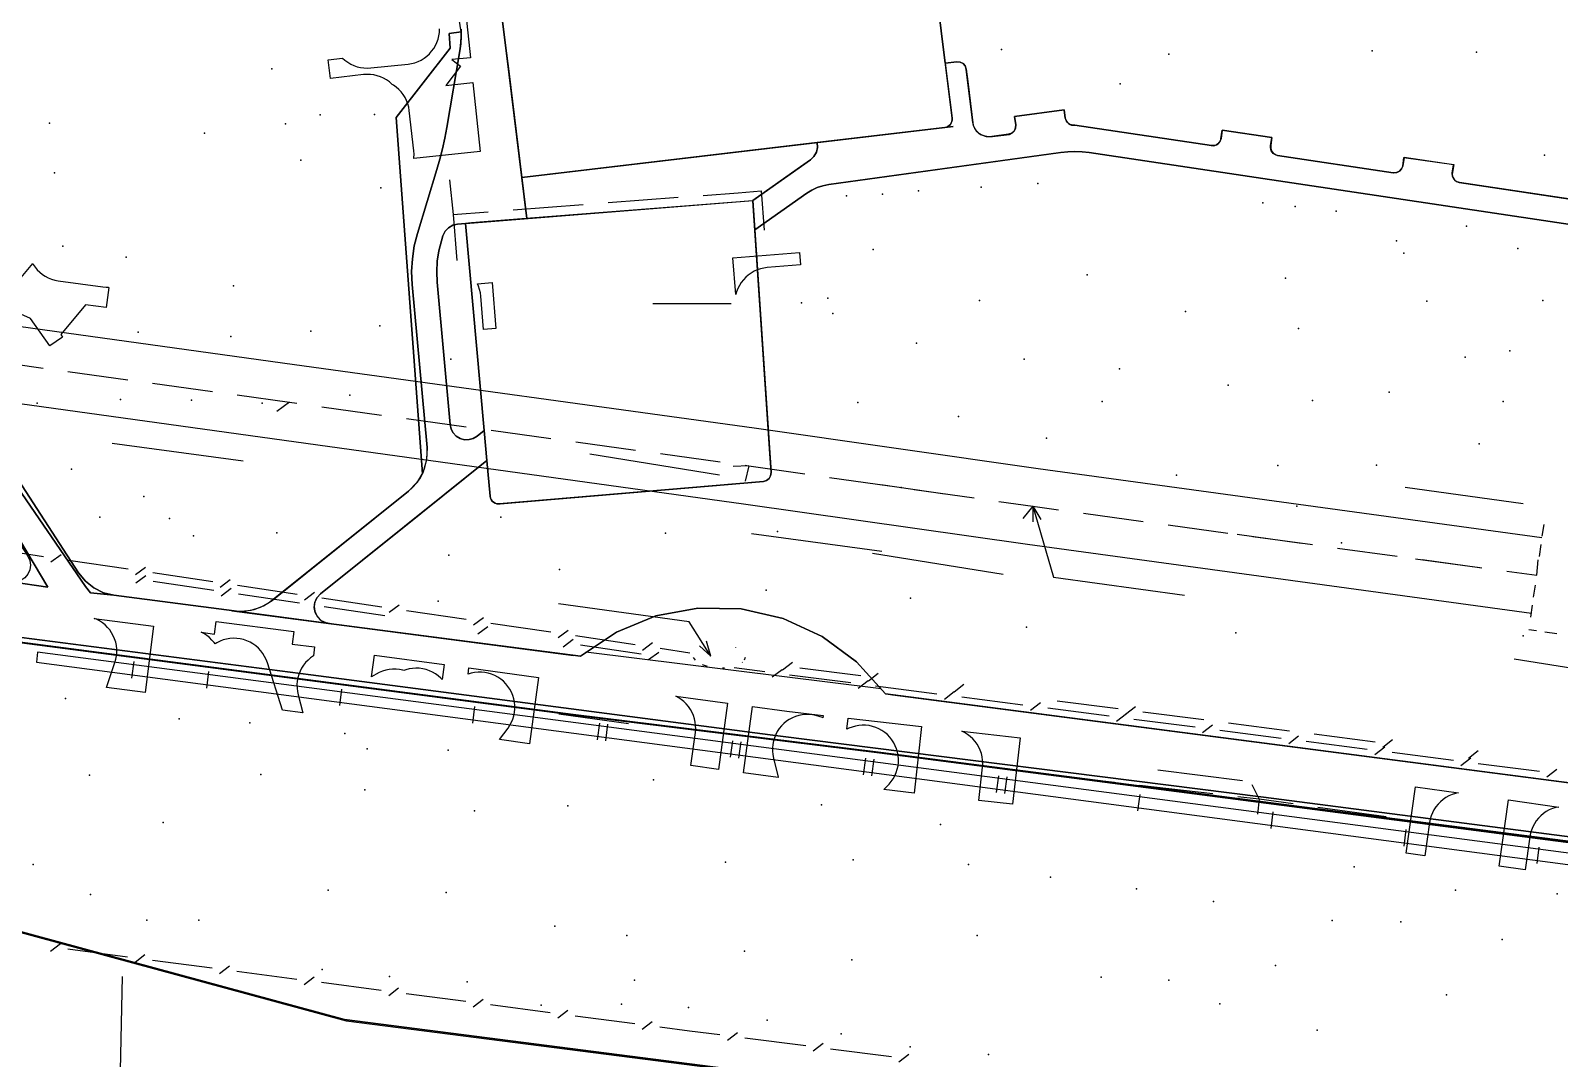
# Model space of a CAD drawing. Header units: metres. Extents: x 8858 to 9287, y -8974 to -8722.
# Drawn here: x 9001 to 9092.6, y -8833.4 to -8771.9 of the extents above; entities that cross this region are included whole.
import ezdxf

# ---------------------------------------------------------------- set-up
doc = ezdxf.new("R2010")
doc.units = ezdxf.units.M
for name, color, linetype in [('BUSH', 7, 'Continuous'), ('CURB', 7, 'Continuous'), ('ELECTR_CABLE', 7, 'Continuous'), ('ELECTR_CABLE_COMM', 7, 'Continuous'), ('GAS', 7, 'Continuous'), ('GRASS', 7, 'Continuous'), ('GROUND', 7, 'Continuous'), ('HEAT', 7, 'Continuous'), ('LOUNGER', 7, 'Continuous'), ('ROAD', 7, 'Continuous'), ('SIDEWALK_PATH', 7, 'Continuous'), ('TREE', 7, 'Continuous'), ('WATER_PIPELINE', 7, 'Continuous')]:
    doc.layers.add(name, color=color, linetype=linetype)

msp = doc.modelspace()

# ---------------------------------------------------------------- linework, layer by layer
at = {"layer": 'BUSH'}
for p in [(9081.355, -8773.078), (9066.266, -8775.05), (9061.852, -8796.265), (9053.152, -8799.229), (9069.638, -8798.481), (9076.857, -8800.343), (9010.789, -8802.117), (9079.518, -8802.54), (9045.077, -8805.378), (9025.453, -8806.036), (9060.668, -8807.585), (9090.401, -8808.102), (9004.576, -8816.44), (9033.212, -8818.281), (9080.289, -8821.931), (9025.915, -8823.468), (9008.004, -8825.131), (9043.78, -8826.974), (9075.574, -8827.848), (9031.618, -8830.218)]:
    msp.add_point(p, dxfattribs=at)
at = {"layer": 'CURB'}
for points in [[(9056.211, -8777.115), (9054.62, -8764.278)], [(9028.876, -8767.973), (9029.53, -8773.231)], [(9025.967, -8777.676), (9026.74, -8773.093)], [(9029.53, -8773.231), (9030.758, -8783.123)], [(9057.456, -8777.4), (9057.056, -8774.177)], [(9059.949, -8777.023), (9062.921, -8776.611)], [(9030.452, -8780.658), (9055.773, -8777.673)], [(9058.58, -8778.222), (9059.591, -8778.082)], [(9063.553, -8777.533), (9063.567, -8777.531), (9071.743, -8778.754)], [(9072.385, -8777.839), (9072.311, -8778.333)], [(9075.352, -8778.282), (9075.278, -8778.777)], [(9044.284, -8782.045), (9047.726, -8779.618)], [(9048.823, -8781.088), (9062.703, -8779.165)], [(9064.413, -8779.175), (9094.94, -8783.739)], [(9075.699, -8779.345), (9082.622, -8780.381)], [(9083.264, -8779.466), (9083.19, -8779.96)], [(9086.231, -8779.909), (9086.157, -8780.404)], [(9024.205, -8784.012), (9025.372, -8780.195)], [(9044.401, -8783.798), (9047.507, -8781.608)], [(9086.578, -8780.972), (9094.845, -8782.208)], [(9026.606, -8783.453), (9044.284, -8782.045)], [(9028.199, -8795.815), (9027.07, -8783.416)], [(9025.64, -8784.45), (9025.729, -8784.158)], [(9045.371, -8798.335), (9044.401, -8783.798)], [(9024.778, -8796.832), (9023.889, -8787.076)], [(9026.159, -8795.461), (9025.383, -8786.94)], [(8994.164, -8789.332), (9003.91, -8804.337)], [(9028.199, -8795.815), (9027.78, -8796.151)], [(9028.363, -8797.606), (9018.395, -8805.588)], [(9044.915, -8798.866), (9029.098, -8800.204)], [(8935.852, -8800.149), (8965.049, -8803.929), (8981.936, -8806.054), (9033.525, -8812.805), (9051.776, -8815.06), (9103.435, -8821.781), (9121.184, -8824.006), (9142.073, -8826.706)], [(9023.665, -8799.446), (9015.497, -8805.987)], [(9006.037, -8805.678), (9013.232, -8806.619)], [(9018.89, -8807.36), (9033.541, -8809.277)], [(9034.288, -8809.073), (9051.973, -8811.263)], [(9052.634, -8811.642), (9103.433, -8818.251)], [(8932.305, -8815.47), (8989.827, -8822.941), (9019.841, -8831.084), (9136.731, -8846.071)]]:
    msp.add_lwpolyline(points, dxfattribs=at)
at = {"layer": 'ELECTR_CABLE'}
for points in [[(9026.943, -8769.369), (9027.372, -8773.496), (9026.269, -8773.61), (9026.781, -8773.995), (9025.908, -8775.156), (9027.527, -8774.988), (9027.955, -8779.115), (9023.988, -8779.527), (9023.994, -8779.484), (9024, -8779.278), (9023.987, -8779.073), (9023.711, -8776.662), (9023.678, -8776.459), (9023.625, -8776.26), (9023.552, -8776.067), (9023.461, -8775.882), (9023.352, -8775.707), (9023.227, -8775.543), (9023.086, -8775.393), (9022.931, -8775.257), (9022.764, -8775.137), (9022.686, -8775.091), (9022.679, -8775.084), (9022.524, -8774.948), (9022.356, -8774.828), (9022.178, -8774.724), (9021.99, -8774.639), (9021.795, -8774.573), (9021.594, -8774.526), (9021.39, -8774.499), (9021.184, -8774.492), (9020.978, -8774.505), (9018.991, -8774.733), (9018.864, -8773.619), (9019.719, -8773.521), (9019.862, -8773.65), (9020.028, -8773.772), (9020.206, -8773.877), (9020.393, -8773.964), (9020.587, -8774.032), (9020.787, -8774.081), (9020.991, -8774.11), (9021.197, -8774.119), (9021.403, -8774.108), (9023.64, -8773.876), (9023.844, -8773.844), (9024.043, -8773.793), (9024.237, -8773.723), (9024.423, -8773.634), (9024.599, -8773.527), (9024.764, -8773.403), (9024.916, -8773.264), (9025.053, -8773.11), (9025.175, -8772.944), (9025.28, -8772.767), (9025.367, -8772.58), (9025.436, -8772.386), (9025.485, -8772.185), (9025.514, -8771.981), (9025.523, -8771.776)], [(9026.121, -8780.813), (9026.335, -8782.877)], [(9041.301, -8781.738), (9043.397, -8781.578)], [(9043.397, -8781.578), (9044.784, -8781.473), (9044.968, -8783.816)], [(9026.335, -8782.877), (9028.431, -8782.717)], [(9029.927, -8782.603), (9034.118, -8782.284)], [(9035.614, -8782.171), (9039.806, -8781.852)], [(9026.335, -8782.877), (9026.555, -8785.626)], [(8999.785, -8787.5), (9001.169, -8785.823), (9001.193, -8785.866), (9001.309, -8786.036), (9001.442, -8786.194), (9001.589, -8786.338), (9001.749, -8786.467), (9001.922, -8786.58), (9002.105, -8786.675), (9002.296, -8786.752), (9002.494, -8786.81), (9002.696, -8786.848), (9005.364, -8787.216), (9005.57, -8787.234), (9005.681, -8787.233), (9005.706, -8787.249), (9005.726, -8787.259), (9005.561, -8788.457), (9004.323, -8788.286), (9002.852, -8790.068), (9002.957, -8790.218), (9002.192, -8790.753), (9001.047, -8789.113), (8999.922, -8788.612)], [(9042.98, -8788.224), (9038.288, -8788.224)], [(9032.675, -8812.782), (9036.844, -8813.35)], [(9061.54, -8816.371), (9065.939, -8816.874)], [(9073.603, -8816.784), (9068.519, -8816.143)], [(9067.429, -8817.044), (9071.828, -8817.546)], [(9074.59, -8817.861), (9074.167, -8817.029)], [(9073.319, -8817.716), (9074.59, -8817.861), (9074.488, -8818.79)], [(9074.59, -8817.861), (9076.629, -8818.147)], [(9078.115, -8818.355), (9082.192, -8818.926)]]:
    msp.add_lwpolyline(points, dxfattribs=at)
for points in [[(9043.092, -8785.468), (9047.08, -8785.154), (9047.139, -8785.904), (9045.145, -8786.061), (9044.941, -8786.087), (9044.74, -8786.133), (9044.544, -8786.198), (9044.356, -8786.283), (9044.177, -8786.385), (9044.01, -8786.505), (9043.854, -8786.64), (9043.713, -8786.79), (9043.587, -8786.953), (9043.477, -8787.128), (9043.386, -8787.312), (9043.312, -8787.505), (9043.266, -8787.676)], [(9028.887, -8789.711), (9028.158, -8789.769), (9027.999, -8787.775), (9027.972, -8787.571), (9027.926, -8787.37), (9027.86, -8787.175), (9027.795, -8787.031), (9028.668, -8786.962)], [(9007.895, -8811.49), (9005.579, -8811.189), (9006.091, -8809.71), (9006.148, -8809.512), (9006.186, -8809.309), (9006.205, -8809.104), (9006.202, -8808.898), (9006.18, -8808.693), (9006.138, -8808.492), (9006.076, -8808.295), (9005.995, -8808.105), (9005.896, -8807.925), (9005.78, -8807.754), (9005.647, -8807.597), (9005.5, -8807.452), (9005.34, -8807.323), (9005.167, -8807.211), (9004.984, -8807.115), (9004.847, -8807.06), (9008.41, -8807.523)], [(9017.981, -8809.308), (9017.978, -8809.309), (9017.809, -8809.427), (9017.651, -8809.56), (9017.508, -8809.708), (9017.38, -8809.87), (9017.269, -8810.043), (9017.175, -8810.227), (9017.099, -8810.418), (9017.043, -8810.617), (9017.006, -8810.819), (9016.99, -8811.025), (9016.993, -8811.231), (9017.017, -8811.435), (9017.061, -8811.637), (9017.351, -8812.717), (9016.126, -8812.557), (9015.218, -8809.715), (9015.145, -8809.522), (9015.055, -8809.337), (9014.946, -8809.162), (9014.821, -8808.998), (9014.68, -8808.847), (9014.526, -8808.711), (9014.358, -8808.591), (9014.18, -8808.487), (9013.992, -8808.402), (9013.797, -8808.335), (9013.597, -8808.288), (9013.392, -8808.261), (9013.187, -8808.254), (9012.981, -8808.267), (9012.777, -8808.3), (9012.578, -8808.353), (9012.385, -8808.426), (9012.2, -8808.516), (9012.086, -8808.587), (9012.035, -8808.513), (9011.901, -8808.356), (9011.753, -8808.213), (9011.591, -8808.085), (9011.418, -8807.973), (9011.26, -8807.893), (9012.06, -8807.997), (9012.157, -8807.248), (9016.81, -8807.847), (9016.713, -8808.6), (9018.05, -8808.774)], [(9025.681, -8810.725), (9025.602, -8810.64), (9025.447, -8810.503), (9025.281, -8810.382), (9025.103, -8810.278), (9024.915, -8810.192), (9024.721, -8810.125), (9024.52, -8810.077), (9024.316, -8810.049), (9024.11, -8810.041), (9023.904, -8810.054), (9023.701, -8810.086), (9023.502, -8810.139), (9023.383, -8810.183), (9023.328, -8810.166), (9023.126, -8810.125), (9022.921, -8810.104), (9022.715, -8810.104), (9022.51, -8810.123), (9022.308, -8810.163), (9022.11, -8810.222), (9021.92, -8810.301), (9021.738, -8810.397), (9021.456, -8810.565), (9021.633, -8809.262), (9025.803, -8809.829)], [(9030.919, -8814.562), (9029.123, -8814.318), (9029.627, -8813.635), (9029.742, -8813.463), (9029.839, -8813.281), (9029.917, -8813.091), (9029.977, -8812.894), (9030.016, -8812.691), (9030.036, -8812.486), (9030.036, -8812.28), (9030.015, -8812.075), (9029.975, -8811.873), (9029.915, -8811.676), (9029.836, -8811.486), (9029.738, -8811.304), (9029.623, -8811.133), (9029.492, -8810.974), (9029.347, -8810.828), (9029.187, -8810.698), (9029.015, -8810.584), (9028.834, -8810.487), (9028.643, -8810.408), (9028.446, -8810.349), (9028.244, -8810.309), (9028.038, -8810.289), (9027.832, -8810.289), (9027.627, -8810.31), (9027.425, -8810.35), (9027.238, -8810.407), (9027.289, -8810.031), (9031.458, -8810.599)], [(9042.769, -8812.138), (9042.23, -8816.101), (9040.573, -8815.875), (9040.842, -8813.894), (9040.86, -8813.688), (9040.857, -8813.482), (9040.835, -8813.277), (9040.792, -8813.076), (9040.73, -8812.879), (9040.649, -8812.69), (9040.549, -8812.509), (9040.433, -8812.339), (9040.3, -8812.182), (9040.153, -8812.038), (9039.992, -8811.909), (9039.819, -8811.797), (9039.663, -8811.715)], [(9043.716, -8816.304), (9044.256, -8812.34), (9046.319, -8812.621), (9048.497, -8812.87), (9048.479, -8813.023), (9048.444, -8813.004), (9048.253, -8812.926), (9048.056, -8812.867), (9047.853, -8812.827), (9047.648, -8812.807), (9047.442, -8812.808), (9047.237, -8812.829), (9047.035, -8812.87), (9046.838, -8812.93), (9046.648, -8813.009), (9046.466, -8813.107), (9046.295, -8813.222), (9046.136, -8813.353), (9045.991, -8813.5), (9045.861, -8813.659), (9045.747, -8813.831), (9045.65, -8814.013), (9045.572, -8814.204), (9045.513, -8814.401), (9045.473, -8814.603), (9045.453, -8814.808), (9045.454, -8815.014), (9045.475, -8815.219), (9045.516, -8815.421), (9045.804, -8816.56), (9045.801, -8816.587)], [(9054.387, -8813.542), (9053.933, -8817.516), (9052.132, -8817.31), (9052.434, -8816.987), (9052.567, -8816.83), (9052.684, -8816.661), (9052.784, -8816.48), (9052.866, -8816.291), (9052.929, -8816.095), (9052.972, -8815.894), (9052.996, -8815.689), (9052.999, -8815.483), (9052.982, -8815.277), (9052.945, -8815.075), (9052.888, -8814.876), (9052.812, -8814.685), (9052.718, -8814.502), (9052.606, -8814.329), (9052.478, -8814.167), (9052.334, -8814.019), (9052.177, -8813.886), (9052.007, -8813.769), (9051.827, -8813.669), (9051.638, -8813.587), (9051.442, -8813.524), (9051.24, -8813.481), (9051.036, -8813.457), (9050.83, -8813.454), (9050.624, -8813.471), (9050.421, -8813.508), (9050.223, -8813.565), (9050.032, -8813.641), (9049.911, -8813.703), (9049.987, -8813.04)], [(9059.822, -8818.189), (9057.802, -8817.958), (9058.029, -8815.971), (9058.043, -8815.765), (9058.036, -8815.559), (9058.009, -8815.355), (9057.962, -8815.154), (9057.895, -8814.959), (9057.81, -8814.771), (9057.707, -8814.593), (9057.587, -8814.426), (9057.451, -8814.271), (9057.3, -8814.13), (9057.137, -8814.005), (9056.962, -8813.896), (9056.802, -8813.817), (9060.276, -8814.214)], [(9083.4, -8821.115), (9083.955, -8817.153), (9086.517, -8817.512), (9086.341, -8817.548), (9086.144, -8817.61), (9085.955, -8817.69), (9085.774, -8817.789), (9085.603, -8817.904), (9085.445, -8818.036), (9085.301, -8818.183), (9085.171, -8818.344), (9085.058, -8818.516), (9084.962, -8818.699), (9084.885, -8818.89), (9084.827, -8819.087), (9084.788, -8819.29), (9084.511, -8821.27)], [(9088.963, -8821.894), (9089.518, -8817.932), (9092.526, -8818.353), (9092.35, -8818.39), (9092.153, -8818.451), (9091.964, -8818.531), (9091.783, -8818.63), (9091.612, -8818.746), (9091.454, -8818.878), (9091.31, -8819.025), (9091.18, -8819.185), (9091.067, -8819.357), (9090.971, -8819.54), (9090.894, -8819.731), (9090.836, -8819.929), (9090.797, -8820.131), (9090.52, -8822.112)]]:
    msp.add_lwpolyline(points, close=True, dxfattribs=at)
at = {"layer": 'ELECTR_CABLE_COMM'}
for points in [[(9000.037, -8803.08), (9001.825, -8803.347)], [(9002.265, -8803.68), (9002.868, -8803.234)], [(9003.308, -8803.568), (9006.884, -8804.101)], [(9007.325, -8804.435), (9007.927, -8803.989)], [(9007.338, -8804.942), (9007.941, -8804.496)], [(9008.368, -8804.322), (9011.944, -8804.855)], [(9008.381, -8804.83), (9012.016, -8805.372)], [(9012.384, -8805.189), (9012.987, -8804.743)], [(9012.456, -8805.705), (9013.059, -8805.259)], [(9013.427, -8805.077), (9017.003, -8805.61)], [(9013.499, -8805.593), (9017.133, -8806.135)], [(9017.444, -8805.943), (9018.046, -8805.497)], [(9018.487, -8805.831), (9022.063, -8806.364)], [(9018.617, -8806.356), (9022.251, -8806.897)], [(9022.503, -8806.698), (9023.106, -8806.251)], [(9040.478, -8807.27), (9032.651, -8806.199)], [(9023.546, -8806.585), (9027.122, -8807.118)], [(9027.563, -8807.452), (9028.165, -8807.006)], [(9028.606, -8807.339), (9032.182, -8807.872)], [(9041.771, -8809.331), (9040.478, -8807.27)], [(9027.809, -8807.994), (9028.412, -8807.548)], [(9032.622, -8808.206), (9033.225, -8807.76)], [(9032.927, -8808.757), (9033.529, -8808.311)], [(9033.665, -8808.094), (9037.241, -8808.627)], [(9033.97, -8808.645), (9037.604, -8809.186)], [(9037.682, -8808.96), (9038.284, -8808.514)], [(9038.045, -8809.52), (9038.647, -8809.074)], [(9038.725, -8808.848), (9040.513, -8809.115)], [(9041.771, -8809.331), (9041.081, -8808.701)], [(9041.771, -8809.331), (9041.505, -8808.435)], [(9043.261, -8808.796), (9043.255, -8808.793)], [(9040.709, -8809.397), (9040.819, -8809.555)], [(9041.251, -8809.828), (9041.543, -8809.927)], [(9042.471, -8810.031), (9042.581, -8810.03)], [(9044.991, -8810.265), (9043.158, -8810.029)], [(9043.65, -8809.702), (9043.669, -8809.69)], [(9043.791, -8809.543), (9043.836, -8809.384)], [(9046.031, -8810.132), (9045.438, -8810.59)], [(9046.657, -8809.708), (9046.064, -8810.166)], [(9050.748, -8810.502), (9047.104, -8810.033)], [(9050.145, -8810.928), (9046.478, -8810.457)], [(9051.185, -8810.795), (9050.592, -8811.253)], [(9051.789, -8810.369), (9051.196, -8810.827)], [(9055.298, -8811.592), (9051.632, -8811.12)], [(9056.921, -8811.029), (9056.327, -8811.487)], [(9056.339, -8811.458), (9055.746, -8811.916)], [(9060.452, -8812.255), (9056.786, -8811.783)], [(9066.144, -8812.483), (9062.5, -8812.014)], [(9061.493, -8812.122), (9060.899, -8812.58)], [(9065.606, -8812.918), (9061.94, -8812.446)], [(9066.647, -8812.785), (9066.053, -8813.243)], [(9067.184, -8812.35), (9066.591, -8812.808)], [(9071.276, -8813.144), (9067.632, -8812.675)], [(9070.76, -8813.582), (9067.094, -8813.11)], [(9071.8, -8813.448), (9071.207, -8813.906)], [(9075.914, -8814.245), (9072.248, -8813.773)], [(9076.408, -8813.804), (9072.763, -8813.335)], [(9076.954, -8814.112), (9076.361, -8814.57)], [(9081.068, -8814.908), (9077.401, -8814.436)], [(9081.539, -8814.465), (9077.895, -8813.996)], [(9082.108, -8814.775), (9081.515, -8815.233)], [(9082.58, -8814.332), (9081.987, -8814.79)], [(9086.221, -8815.572), (9082.555, -8815.1)], [(9087.262, -8815.438), (9086.669, -8815.896)], [(9087.712, -8814.992), (9087.119, -8815.45)], [(9091.375, -8816.235), (9087.709, -8815.763)], [(9092.416, -8816.102), (9091.822, -8816.56)], [(9002.828, -8826.541), (9002.234, -8826.997)], [(9006.849, -8827.338), (9003.274, -8826.867)], [(9007.89, -8827.208), (9007.295, -8827.664)], [(9011.911, -8828.005), (9008.336, -8827.534)], [(9012.952, -8827.874), (9012.357, -8828.331)], [(9016.973, -8828.671), (9013.398, -8828.2)], [(9018.013, -8828.541), (9017.419, -8828.997)], [(9022.034, -8829.338), (9018.46, -8828.867)], [(9023.075, -8829.208), (9022.481, -8829.664)], [(9027.096, -8830.005), (9023.521, -8829.534)], [(9028.137, -8829.874), (9027.542, -8830.331)], [(9032.158, -8830.671), (9028.583, -8830.2)], [(9033.199, -8830.541), (9032.604, -8830.997)], [(9037.22, -8831.338), (9033.645, -8830.867)], [(9038.26, -8831.208), (9037.666, -8831.664)], [(9040.494, -8831.769), (9038.707, -8831.534)], [(9042.315, -8832.001), (9040.494, -8831.769)], [(9043.356, -8831.867), (9042.763, -8832.326)], [(9047.446, -8832.656), (9043.803, -8832.191)], [(9048.486, -8832.521), (9047.894, -8832.98)], [(9052.577, -8833.31), (9048.934, -8832.845)], [(9053.617, -8833.175), (9053.024, -8833.634)]]:
    msp.add_lwpolyline(points, dxfattribs=at)
at = {"layer": 'GAS'}
for points in [[(9001.467, -8809.084), (9001.39, -8809.679)], [(9116.669, -8824.204), (9001.467, -8809.084)], [(9001.39, -8809.679), (9116.473, -8824.889)], [(9007.218, -8809.651), (9007.088, -8810.643)], [(9011.696, -8810.242), (9011.566, -8811.234)], [(9019.661, -8811.294), (9019.53, -8812.285)], [(9027.625, -8812.345), (9027.495, -8813.336)], [(9035.094, -8813.33), (9034.963, -8814.322)], [(9035.59, -8813.396), (9035.459, -8814.387)], [(9043.059, -8814.382), (9042.928, -8815.373)], [(9043.554, -8814.447), (9043.424, -8815.438)], [(9051.023, -8815.433), (9050.892, -8816.424)], [(9051.519, -8815.498), (9051.388, -8816.489)], [(9058.988, -8816.484), (9058.857, -8817.475)], [(9059.484, -8816.549), (9059.353, -8817.541)], [(9067.448, -8817.6), (9067.317, -8818.592)], [(9075.413, -8818.651), (9075.282, -8819.643)], [(9083.377, -8819.703), (9083.246, -8820.694)], [(9091.342, -8820.754), (9091.211, -8821.745)]]:
    msp.add_lwpolyline(points, dxfattribs=at)
at = {"layer": 'GRASS'}
for points in [[(8994.164, -8789.332), (9003.91, -8804.337), (9004.322, -8804.841), (9004.826, -8805.241), (9005.405, -8805.524), (9006.037, -8805.678), (9013.232, -8806.619), (9013.838, -8806.637), (9014.429, -8806.534), (9014.988, -8806.316), (9015.497, -8805.987), (9023.665, -8799.446), (9023.915, -8799.219), (9024.14, -8798.969), (9024.339, -8798.697), (9024.51, -8798.406), (9022.934, -8777.069), (9026.154, -8772.928), (9026.095, -8772.039), (9026.821, -8771.955), (9024.09, -8754.581), (9023.617, -8754.68), (8990.95, -8761.465)], [(9054.62, -8764.278), (9055.804, -8773.828), (9056.498, -8773.742), (9056.696, -8773.757), (9056.867, -8773.844), (9056.993, -8773.989), (9057.056, -8774.177), (9057.149, -8774.928), (9057.48, -8777.545), (9057.651, -8777.869), (9057.92, -8778.101), (9058.254, -8778.221), (9058.62, -8778.212), (9059.652, -8778.083), (9059.817, -8778), (9059.939, -8777.868), (9060.009, -8777.703), (9060.018, -8777.518), (9059.949, -8777.023), (9062.921, -8776.611), (9062.989, -8777.107), (9063.013, -8777.204), (9063.055, -8777.294), (9063.114, -8777.373), (9063.188, -8777.441), (9063.274, -8777.492), (9063.368, -8777.524), (9063.466, -8777.538), (9063.566, -8777.531), (9063.831, -8777.571), (9071.61, -8778.731), (9071.719, -8778.761), (9071.83, -8778.767), (9071.94, -8778.748), (9072.045, -8778.706), (9072.138, -8778.642), (9072.214, -8778.561), (9072.27, -8778.465), (9072.305, -8778.358), (9072.385, -8777.839), (9075.352, -8778.282), (9075.282, -8778.747), (9075.288, -8778.936), (9075.357, -8779.106), (9075.481, -8779.241), (9075.649, -8779.327), (9082.635, -8780.383), (9082.826, -8780.371), (9082.993, -8780.292), (9083.119, -8780.157), (9083.189, -8779.979), (9083.244, -8779.464), (9086.238, -8779.891), (9086.152, -8780.486), (9086.193, -8780.654), (9086.281, -8780.798), (9086.409, -8780.908), (9086.568, -8780.976), (9094.405, -8782.145)], [(9094.94, -8783.739), (9064.413, -8779.175), (9063.991, -8779.127), (9063.566, -8779.109), (9063.142, -8779.121), (9062.718, -8779.163), (9048.823, -8781.088), (9048.473, -8781.159), (9048.134, -8781.27), (9047.811, -8781.42), (9047.507, -8781.608), (9044.401, -8783.798), (9045.371, -8798.335), (9045.346, -8798.53), (9045.252, -8798.695), (9045.104, -8798.812), (9044.915, -8798.866), (9029.158, -8800.199), (9029.052, -8800.208), (9028.948, -8800.196), (9028.849, -8800.162), (9028.759, -8800.108), (9028.681, -8800.036), (9028.62, -8799.951), (9028.579, -8799.855), (9028.558, -8799.751), (9028.363, -8797.606), (9018.395, -8805.588), (9018.195, -8805.803), (9018.068, -8806.062), (9018.02, -8806.346), (9018.057, -8806.637), (9018.176, -8806.906), (9018.365, -8807.124), (9018.607, -8807.279), (9018.89, -8807.36), (9033.967, -8809.333), (9036.11, -8807.884), (9038.479, -8806.912), (9040.996, -8806.44), (9043.582, -8806.491), (9046.103, -8807.071), (9048.429, -8808.141), (9050.49, -8809.661), (9052.216, -8811.588), (9103.878, -8818.309)], [(8989.925, -8823.016), (9019.939, -8831.159), (9136.829, -8846.146), (9137.423, -8846.163), (9138.004, -8846.064), (9138.554, -8845.853), (9139.056, -8845.536), (9139.487, -8845.125), (9139.825, -8844.643), (9140.062, -8844.104), (9140.19, -8843.523), (9142.171, -8826.781), (9121.282, -8824.081), (9103.533, -8821.856), (9051.874, -8815.136), (9033.623, -8812.88), (8982.035, -8806.129)]]:
    msp.add_lwpolyline(points, dxfattribs=at)
for points in [[(9026.821, -8771.955), (9026.095, -8772.039), (9026.154, -8772.928), (9022.934, -8777.069), (9024.51, -8798.406), (9024.651, -8798.027), (9024.742, -8797.636), (9024.785, -8797.236), (9024.778, -8796.832), (9023.889, -8787.076), (9023.856, -8786.301), (9023.898, -8785.529), (9024.015, -8784.764), (9024.205, -8784.012), (9024.967, -8781.519), (9025.372, -8780.195), (9025.551, -8779.573), (9025.71, -8778.945), (9025.849, -8778.313), (9025.967, -8777.676), (9026.361, -8775.337), (9026.74, -8773.093), (9026.78, -8772.81), (9026.808, -8772.526), (9026.821, -8772.241)], [(9047.535, -8779.753), (9047.726, -8779.618), (9047.941, -8779.412), (9048.084, -8779.157), (9048.15, -8778.872), (9048.13, -8778.574), (9030.452, -8780.658), (9030.758, -8783.123), (9044.284, -8782.045)], [(9027.07, -8783.416), (9026.606, -8783.453), (9026.313, -8783.522), (9026.059, -8783.671), (9025.859, -8783.887), (9025.729, -8784.158), (9025.64, -8784.45), (9025.485, -8785.061), (9025.39, -8785.683), (9025.356, -8786.31), (9025.383, -8786.94), (9026.159, -8795.461), (9026.22, -8795.725), (9026.347, -8795.959), (9026.531, -8796.152), (9026.763, -8796.291), (9027.025, -8796.362), (9027.291, -8796.361), (9027.547, -8796.29), (9027.78, -8796.151), (9028.199, -8795.815)], [(9017.821, -8810.431), (8989.349, -8806.761), (8962.298, -8803.35), (8935.852, -8800.082), (8935.852, -8800.149), (8965.049, -8803.929), (8981.936, -8806.054), (9033.525, -8812.805), (9051.776, -8815.06), (9119.542, -8823.8), (9121.184, -8824.006), (9142.073, -8826.706), (9142.096, -8826.506), (9120.282, -8823.642), (9074.844, -8817.764), (9045.782, -8814.094)]]:
    msp.add_lwpolyline(points, close=True, dxfattribs=at)
at = {"layer": 'GROUND'}
for points in [[(9094.845, -8782.208), (9086.578, -8780.972), (9086.391, -8780.905), (9086.25, -8780.775), (9086.167, -8780.602), (9086.157, -8780.404), (9086.231, -8779.909), (9083.264, -8779.466), (9083.19, -8779.96), (9083.122, -8780.147), (9082.993, -8780.288), (9082.82, -8780.371), (9082.622, -8780.381), (9075.699, -8779.345), (9075.603, -8779.321), (9075.515, -8779.279), (9075.437, -8779.221), (9075.371, -8779.148), (9075.32, -8779.064), (9075.287, -8778.972), (9075.273, -8778.875), (9075.278, -8778.777), (9075.352, -8778.282), (9072.385, -8777.839), (9072.311, -8778.333), (9072.287, -8778.429), (9072.245, -8778.517), (9072.187, -8778.595), (9072.114, -8778.661), (9072.029, -8778.712), (9071.937, -8778.744), (9071.841, -8778.759), (9071.743, -8778.754), (9063.567, -8777.531), (9063.455, -8777.537), (9063.359, -8777.522), (9063.267, -8777.488), (9063.183, -8777.437), (9063.111, -8777.37), (9063.053, -8777.291), (9063.012, -8777.202), (9062.989, -8777.107), (9062.921, -8776.611), (9059.949, -8777.023), (9060.018, -8777.518), (9060.006, -8777.716), (9059.921, -8777.889), (9059.779, -8778.017), (9059.591, -8778.082), (9058.58, -8778.222), (9058.381, -8778.23), (9058.187, -8778.199), (9058.002, -8778.13), (9057.833, -8778.025), (9057.688, -8777.889), (9057.574, -8777.728), (9057.494, -8777.549), (9057.45, -8777.355), (9057.056, -8774.177), (9056.993, -8773.989), (9056.867, -8773.844), (9056.696, -8773.757), (9056.498, -8773.742), (9055.804, -8773.828), (9054.62, -8764.278)], [(9026.815, -8771.79), (9026.822, -8772.225), (9026.796, -8772.66), (9026.74, -8773.093), (9025.967, -8777.676), (9025.849, -8778.313), (9025.71, -8778.945), (9025.551, -8779.573), (9025.372, -8780.195), (9024.205, -8784.012), (9024.015, -8784.764), (9023.898, -8785.529), (9023.856, -8786.301), (9023.889, -8787.076), (9024.778, -8796.832), (9024.753, -8797.575), (9024.55, -8798.279), (9024.183, -8798.913), (9023.665, -8799.446), (9023.461, -8799.609), (9015.292, -8806.15), (9014.781, -8806.414), (9014.235, -8806.581), (9013.668, -8806.65), (9013.298, -8806.628), (9013.232, -8806.619), (9006.037, -8805.678), (9005.405, -8805.524), (9004.826, -8805.241), (9004.322, -8804.841), (9003.91, -8804.337), (8994.164, -8789.332)], [(9103.878, -8818.309), (9052.216, -8811.588), (9050.49, -8809.661), (9048.429, -8808.141), (9046.103, -8807.071), (9043.582, -8806.491), (9040.996, -8806.44), (9038.479, -8806.912), (9036.11, -8807.884), (9033.967, -8809.333), (9018.89, -8807.36), (9018.835, -8807.353), (9018.731, -8807.337), (9018.455, -8807.202), (9018.232, -8806.991), (9018.081, -8806.715), (9018.022, -8806.407), (9018.058, -8806.101), (9018.184, -8805.821), (9018.395, -8805.588), (9024.399, -8800.78), (9028.363, -8797.606), (9028.558, -8799.751), (9028.579, -8799.855), (9028.62, -8799.951), (9028.681, -8800.036), (9028.759, -8800.108), (9028.849, -8800.162), (9028.948, -8800.196), (9029.052, -8800.208), (9029.158, -8800.199), (9044.915, -8798.866), (9045.104, -8798.812), (9045.252, -8798.695), (9045.346, -8798.53), (9045.371, -8798.335), (9045.278, -8796.904), (9044.401, -8783.798), (9047.507, -8781.608), (9047.811, -8781.42), (9048.134, -8781.27), (9048.473, -8781.159), (9048.823, -8781.088), (9062.703, -8779.165), (9063.13, -8779.122), (9063.558, -8779.109), (9063.987, -8779.126), (9064.413, -8779.175), (9094.94, -8783.739)], [(8989.349, -8806.761), (9017.821, -8810.431), (9045.782, -8814.094), (9074.844, -8817.764), (9120.282, -8823.642), (9142.096, -8826.506), (9142.073, -8826.706), (9140.092, -8843.448), (9139.964, -8844.028), (9139.726, -8844.567), (9139.388, -8845.05), (9138.958, -8845.46), (9138.456, -8845.778), (9137.906, -8845.989), (9137.325, -8846.088), (9136.731, -8846.071), (9046.441, -8834.495), (9045.449, -8834.367), (9019.841, -8831.084), (8989.827, -8822.941)]]:
    msp.add_lwpolyline(points, dxfattribs=at)
for points in [[(9048.13, -8778.574), (9048.149, -8778.872), (9048.084, -8779.157), (9047.941, -8779.411), (9047.726, -8779.618), (9046.94, -8780.172), (9044.284, -8782.045), (9044.284, -8782.056), (9029.438, -8783.228), (9030.758, -8783.123), (9030.452, -8780.658)], [(9025.859, -8783.887), (9026.059, -8783.671), (9026.313, -8783.522), (9026.606, -8783.453), (9027.07, -8783.416), (9028.199, -8795.815), (9027.78, -8796.151), (9027.547, -8796.29), (9027.291, -8796.361), (9027.025, -8796.362), (9026.763, -8796.291), (9026.531, -8796.152), (9026.347, -8795.959), (9026.22, -8795.725), (9026.159, -8795.461), (9025.383, -8786.94), (9025.356, -8786.31), (9025.39, -8785.683), (9025.485, -8785.061), (9025.64, -8784.45), (9025.729, -8784.158)]]:
    msp.add_lwpolyline(points, close=True, dxfattribs=at)
at = {"layer": 'HEAT'}
for points in [[(9000.315, -8789.558), (9016.85, -8791.853)], [(9000, -8791.826), (9001.791, -8792.074)], [(9016.85, -8791.853), (9044.359, -8795.661)], [(9003.276, -8792.281), (9006.858, -8792.778)], [(9008.344, -8792.984), (9011.925, -8793.481)], [(9013.411, -8793.687), (9016.535, -8794.121), (9016.992, -8794.184)], [(8999.685, -8794.094), (9016.221, -8796.389)], [(9016.535, -8794.121), (9015.784, -8794.677)], [(9018.478, -8794.39), (9022.06, -8794.886)], [(9023.545, -8795.091), (9027.127, -8795.587)], [(9016.221, -8796.389), (9043.721, -8800.196)], [(9028.613, -8795.793), (9032.194, -8796.289)], [(9044.359, -8795.661), (9061.355, -8798.083)], [(9013.772, -8797.659), (9005.931, -8796.586)], [(9033.68, -8796.494), (9037.262, -8796.99)], [(9042.286, -8798.478), (9034.514, -8797.238)], [(9038.748, -8797.196), (9042.329, -8797.692)], [(9044.04, -8797.928), (9043.106, -8797.959)], [(9043.815, -8797.897), (9044.04, -8797.928), (9047.395, -8798.407)], [(9044.04, -8797.928), (9043.827, -8798.838)], [(9061.355, -8798.083), (9091.52, -8802.212)], [(9048.88, -8798.618), (9052.459, -8799.128)], [(9051.935, -8799.054), (9055.783, -8799.602)], [(9090.393, -8800.195), (9083.336, -8799.229)], [(9053.944, -8799.34), (9057.524, -8799.85)], [(9059.009, -8800.062), (9061.038, -8800.351), (9062.59, -8800.563)], [(9043.721, -8800.196), (9060.721, -8802.619)], [(9061.038, -8800.351), (9060.45, -8801.076)], [(9061.038, -8800.351), (9061.05, -8801.285)], [(9061.038, -8800.351), (9061.53, -8801.145)], [(9061.038, -8800.351), (9062.278, -8804.603)], [(9064.076, -8800.766), (9067.658, -8801.257)], [(9044.206, -8801.979), (9052.005, -8803.047)], [(9069.144, -8801.46), (9072.727, -8801.951)], [(9091.543, -8802.149), (9091.645, -8801.433)], [(9060.721, -8802.619), (9090.899, -8806.749)], [(9073.275, -8802.026), (9077.125, -8802.553)], [(9074.213, -8802.154), (9077.795, -8802.644)], [(9079.281, -8802.848), (9082.864, -8803.338)], [(9091.37, -8803.36), (9091.472, -8802.644)], [(9059.265, -8804.431), (9051.45, -8803.183)], [(9083.948, -8803.487), (9087.798, -8804.014)], [(9084.35, -8803.542), (9087.932, -8804.032)], [(9091.209, -8804.481), (9091.287, -8803.55)], [(9062.278, -8804.603), (9070.119, -8805.676)], [(9089.418, -8804.235), (9091.209, -8804.481)], [(9091.024, -8805.781), (9091.126, -8805.066)], [(9090.851, -8806.992), (9090.953, -8806.276)], [(9091.2, -8807.811), (9090.743, -8807.745)], [(9092.411, -8807.984), (9091.695, -8807.881)], [(9089.851, -8809.486), (9096.885, -8810.609)]]:
    msp.add_lwpolyline(points, dxfattribs=at)
at = {"layer": 'LOUNGER'}
for p in [(9069.193, -8773.292), (9013.193, -8787.148), (9065.193, -8794.076), (9089.193, -8794.076), (9005.193, -8801.004), (9029.193, -8801.004), (9073.193, -8807.933), (9021.193, -8814.861), (9001.193, -8821.789), (9057.193, -8821.789), (9037.193, -8828.717), (9069.193, -8828.717)]:
    msp.add_point(p, dxfattribs=at)
at = {"layer": 'ROAD'}
msp.add_lwpolyline([(8989.827, -8822.941), (9019.84, -8831.084), (9019.842, -8831.084), (9045.449, -8834.367)], dxfattribs=at)
at = {"layer": 'SIDEWALK_PATH'}
for points in [[(9028.876, -8767.973), (9029.53, -8773.231), (9029.664, -8774.31), (9030.452, -8780.658), (9055.773, -8777.673), (9055.87, -8777.652), (9055.96, -8777.612), (9056.04, -8777.556), (9056.108, -8777.485), (9056.161, -8777.402), (9056.197, -8777.31), (9056.213, -8777.214), (9056.211, -8777.115), (9054.62, -8764.278)], [(9026.815, -8771.79), (9026.822, -8772.225), (9026.796, -8772.66), (9026.74, -8773.093), (9025.967, -8777.676), (9025.849, -8778.313), (9025.71, -8778.945), (9025.551, -8779.573), (9025.372, -8780.195), (9024.205, -8784.012), (9024.015, -8784.764), (9023.898, -8785.529), (9023.856, -8786.301), (9023.889, -8787.076), (9024.778, -8796.832), (9024.753, -8797.575), (9024.55, -8798.279), (9024.183, -8798.913), (9023.665, -8799.446), (9023.461, -8799.609), (9015.292, -8806.15), (9014.781, -8806.414), (9014.235, -8806.581), (9013.668, -8806.65), (9013.094, -8806.616), (9019.042, -8807.383), (9018.731, -8807.337), (9018.455, -8807.202), (9018.232, -8806.991), (9018.081, -8806.715), (9018.022, -8806.407), (9018.058, -8806.101), (9018.184, -8805.821), (9018.395, -8805.588), (9024.399, -8800.78), (9028.363, -8797.606), (9028.199, -8795.815), (9027.78, -8796.151), (9027.547, -8796.29), (9027.291, -8796.361), (9027.025, -8796.362), (9026.763, -8796.291), (9026.531, -8796.152), (9026.347, -8795.959), (9026.22, -8795.725), (9026.159, -8795.461), (9025.383, -8786.94), (9025.356, -8786.31), (9025.39, -8785.683), (9025.485, -8785.061), (9025.64, -8784.45), (9025.729, -8784.158), (9025.859, -8783.887), (9026.059, -8783.671), (9026.313, -8783.522), (9026.606, -8783.453), (9030.758, -8783.123), (9029.53, -8773.231), (9028.876, -8767.973)], [(9094.845, -8782.208), (9086.578, -8780.972), (9086.391, -8780.905), (9086.25, -8780.775), (9086.167, -8780.602), (9086.157, -8780.404), (9086.231, -8779.909), (9083.264, -8779.466), (9083.19, -8779.96), (9083.122, -8780.147), (9082.993, -8780.288), (9082.82, -8780.371), (9082.622, -8780.381), (9075.699, -8779.345), (9075.603, -8779.321), (9075.515, -8779.279), (9075.437, -8779.221), (9075.371, -8779.148), (9075.32, -8779.064), (9075.287, -8778.972), (9075.273, -8778.875), (9075.278, -8778.777), (9075.352, -8778.282), (9072.385, -8777.839), (9072.311, -8778.333), (9072.287, -8778.429), (9072.245, -8778.517), (9072.187, -8778.595), (9072.114, -8778.661), (9072.029, -8778.712), (9071.937, -8778.744), (9071.841, -8778.759), (9071.743, -8778.754), (9063.567, -8777.531), (9063.455, -8777.537), (9063.359, -8777.522), (9063.267, -8777.488), (9063.183, -8777.437), (9063.111, -8777.37), (9063.053, -8777.291), (9063.012, -8777.202), (9062.989, -8777.107), (9062.921, -8776.611), (9059.949, -8777.023), (9060.018, -8777.518), (9060.006, -8777.716), (9059.921, -8777.889), (9059.779, -8778.017), (9059.591, -8778.082), (9058.58, -8778.222), (9058.381, -8778.23), (9058.187, -8778.199), (9058.002, -8778.13), (9057.833, -8778.025), (9057.688, -8777.889), (9057.574, -8777.728), (9057.494, -8777.549), (9057.45, -8777.355), (9057.056, -8774.177), (9056.993, -8773.989), (9056.867, -8773.844), (9056.696, -8773.757), (9056.498, -8773.742), (9055.804, -8773.828), (9056.211, -8777.115), (9056.213, -8777.214), (9056.197, -8777.31), (9056.161, -8777.402), (9056.108, -8777.485), (9056.04, -8777.556), (9055.96, -8777.612), (9055.87, -8777.652), (9055.773, -8777.673), (9056.271, -8777.614), (9048.13, -8778.574), (9048.149, -8778.872), (9048.084, -8779.157), (9047.941, -8779.411), (9047.726, -8779.618), (9046.94, -8780.172), (9044.284, -8782.045), (9044.401, -8783.798), (9047.507, -8781.608), (9047.811, -8781.42), (9048.134, -8781.27), (9048.473, -8781.159), (9048.823, -8781.088), (9062.703, -8779.165), (9063.13, -8779.122), (9063.558, -8779.109), (9063.987, -8779.126), (9064.413, -8779.175), (9094.94, -8783.739)], [(9103.878, -8818.309), (9052.216, -8811.588), (9050.49, -8809.661), (9048.429, -8808.141), (9046.103, -8807.071), (9043.582, -8806.491), (9040.996, -8806.44), (9038.479, -8806.912), (9036.11, -8807.884), (9033.967, -8809.333), (9018.89, -8807.36), (9013.232, -8806.619), (9006.037, -8805.678), (9004.635, -8805.53), (9004.337, -8805.143), (8999.789, -8798.5)], [(9000, -8801.71), (9002.083, -8805.19), (8999.909, -8804.876)], [(8989.349, -8806.761), (9017.821, -8810.431), (9045.782, -8814.094), (9074.844, -8817.764), (9120.282, -8823.642)]]:
    msp.add_lwpolyline(points, dxfattribs=at)
for points in [[(9044.284, -8782.056), (9029.438, -8783.228), (9027.442, -8783.387), (9027.07, -8783.416), (9028.199, -8795.815), (9028.363, -8797.606), (9028.558, -8799.751), (9028.579, -8799.855), (9028.62, -8799.951), (9028.681, -8800.036), (9028.759, -8800.108), (9028.849, -8800.162), (9028.948, -8800.196), (9029.052, -8800.208), (9029.158, -8800.199), (9044.915, -8798.866), (9045.104, -8798.812), (9045.252, -8798.695), (9045.346, -8798.53), (9045.371, -8798.335), (9045.278, -8796.904)], [(9000, -8801.71), (8991.947, -8789.59), (9000.877, -8803.34), (9000.998, -8803.6), (9001.039, -8803.877), (9001.001, -8804.156), (9000.885, -8804.418), (9000.699, -8804.635), (9000.464, -8804.789), (9000.195, -8804.872), (8999.909, -8804.876), (9002.083, -8805.19)], [(9003.91, -8804.337), (8994.164, -8789.332), (8993.73, -8789.382), (8999.789, -8798.5), (9004.337, -8805.143), (9004.635, -8805.53), (9006.037, -8805.678), (9005.405, -8805.524), (9004.826, -8805.241), (9004.322, -8804.841)]]:
    msp.add_lwpolyline(points, close=True, dxfattribs=at)
at = {"layer": 'TREE'}
for p in [(9059.172, -8773.012), (9087.604, -8773.154), (9015.495, -8774.159), (9018.377, -8776.917), (9021.625, -8776.901), (9002.167, -8777.405), (9011.458, -8778.003), (9016.295, -8777.457), (9017.212, -8779.625), (9091.674, -8779.338), (9002.467, -8780.387), (9022.008, -8781.276), (9049.883, -8781.774), (9052.043, -8781.659), (9054.192, -8781.46), (9057.947, -8781.248), (9061.34, -8781.027), (9074.813, -8782.177), (9076.741, -8782.399), (9079.21, -8782.673), (9087.004, -8783.59), (9082.814, -8784.45), (9002.983, -8784.768), (9006.767, -8785.437), (9051.49, -8784.972), (9083.247, -8785.202), (9090.084, -8784.92), (9064.291, -8786.501), (9076.163, -8786.695), (9047.196, -8788.17), (9048.762, -8787.883), (9057.859, -8788.035), (9084.622, -8788.072), (9091.581, -8788.032), (9049.069, -8788.816), (9070.183, -8788.693), (9007.477, -8789.932), (9017.83, -8789.865), (9021.948, -8789.544), (9076.954, -8789.706), (9013.03, -8790.176), (9054.081, -8790.588), (9026.192, -8791.536), (9060.519, -8791.539), (9086.917, -8791.423), (9089.607, -8791.047), (9066.225, -8792.126), (9020.163, -8793.695), (9072.739, -8793.094), (9082.38, -8793.521), (9001.434, -8794.18), (9006.418, -8793.967), (9010.676, -8794.007), (9014.91, -8794.177), (9050.565, -8794.143), (9077.792, -8794.01), (9056.599, -8794.971), (9087.77, -8796.618), (9003.493, -8798.137), (9075.707, -8797.911), (9081.609, -8797.883), (9007.826, -8799.756), (9009.354, -8801.084), (9015.782, -8801.932), (9039.053, -8801.969), (9045.752, -8801.85), (9026.09, -8803.269), (9032.71, -8804.127), (9053.722, -8805.844), (9003.128, -8811.849), (9009.945, -8813.082), (9014.163, -8813.314), (9019.86, -8813.96), (9026.05, -8814.942), (9014.826, -8816.417), (9021.054, -8817.326), (9038.338, -8816.724), (9048.395, -8818.231), (9008.974, -8819.273), (9027.614, -8818.582), (9055.523, -8819.405), (9042.641, -8821.653), (9050.293, -8821.514), (9062.094, -8822.55), (9004.634, -8823.585), (9018.858, -8823.333), (9067.247, -8823.253), (9086.343, -8823.331), (9092.438, -8823.559), (9071.866, -8824.013), (9011.124, -8825.133), (9032.431, -8825.486), (9078.968, -8825.138), (9083.075, -8825.223), (9036.738, -8826.05), (9057.706, -8826.039), (9089.143, -8826.287), (9050.209, -8827.499), (9018.503, -8828.087), (9022.538, -8828.499), (9027.183, -8828.817), (9065.128, -8828.54), (9036.417, -8830.155), (9040.438, -8830.352), (9072.233, -8830.139), (9085.804, -8829.6), (9045.131, -8831.111), (9049.564, -8831.926), (9078.059, -8831.706), (9053.694, -8832.72), (9058.393, -8833.166)]:
    msp.add_point(p, dxfattribs=at)
at = {"layer": 'WATER_PIPELINE'}
msp.add_lwpolyline([(9006.259, -8841.633), (9006.541, -8828.499)], dxfattribs=at)

doc.saveas('drawing.dxf')
